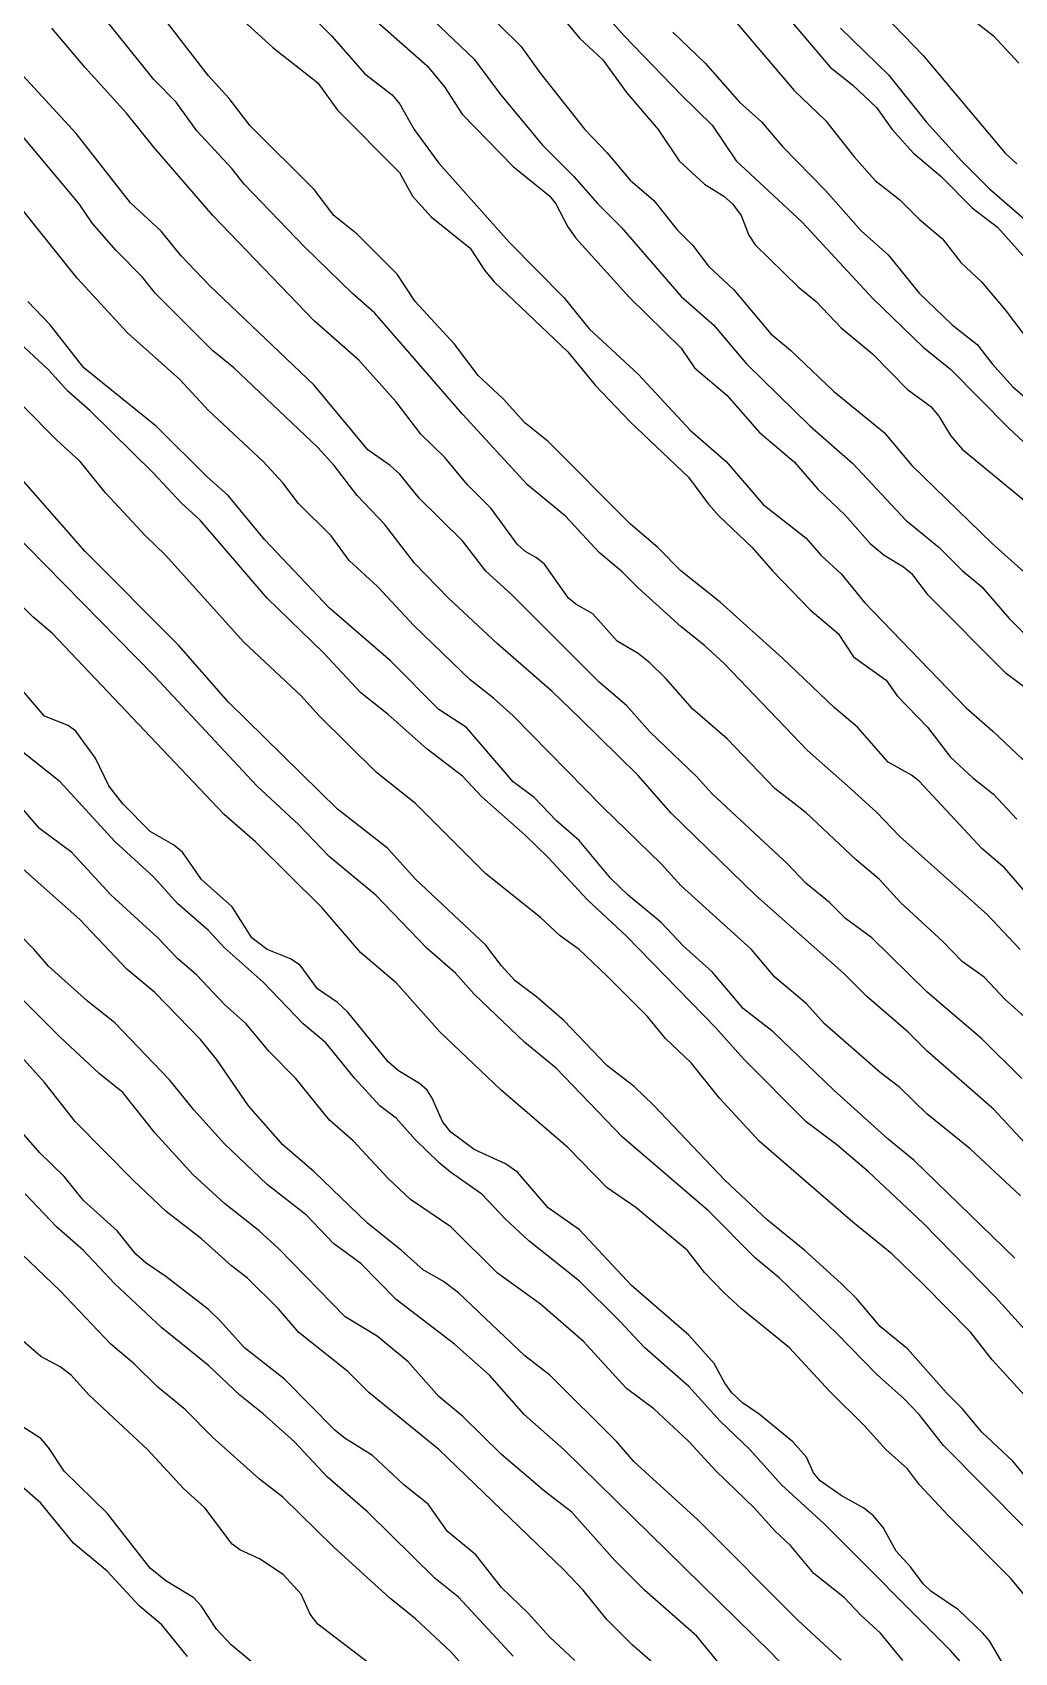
# Model space of a CAD drawing. Extents: x 474277 to 475042, y 254928 to 255625.
# Drawn here: x 474748.72 to 474768, y 255419.17 to 255450.98 of the extents above; entities that cross this region are included whole.
import ezdxf

# ---------------------------------------------------------------- set-up
doc = ezdxf.new("R2010")
doc.units = 0
doc.header["$MEASUREMENT"] = 0
doc.layers.add('BaseMapV2_DTM_export_MonNov09090547073261 — entities', color=1, linetype='CONTINUOUS')

msp = doc.modelspace()

# ---------------------------------------------------------------- linework, layer by layer
at = {"layer": 'BaseMapV2_DTM_export_MonNov09090547073261 — entities', "color": 15, "linetype": 'Continuous', "true_color": 0xb7484b}
for points in [[(474764.506, 255452.294, 97), (474766.208, 255450.53, 97), (474767.818, 255448.611, 97), (474768.048, 255448.403, 97)], [(474759.46, 255451.905, 98.25), (474760.336, 255450.914, 98.25), (474761.454, 255449.754, 98.25), (474762.067, 255449.161, 98.25), (474762.537, 255448.46, 98.25), (474763.831, 255447.257, 98.25), (474765.211, 255445.765, 98.25), (474766.208, 255444.803, 98.25), (474766.745, 255444.37, 98.25), (474767.895, 255443.204, 98.25), (474768.738, 255442.422, 98.25)], [(474761.914, 255451.915, 97.75), (474763.677, 255449.841, 97.75), (474764.291, 255449.256, 97.75), (474764.854, 255448.537, 97.75), (474765.267, 255448.077, 97.75), (474765.748, 255447.696, 97.75), (474766.131, 255447.314, 97.75), (474766.587, 255446.927, 97.75), (474766.947, 255446.467, 97.75), (474767.351, 255446.083, 97.75), (474767.818, 255445.538, 97.75), (474768.39, 255444.78, 97.75)], [(474754.936, 255451.681, 99.25), (474756.47, 255450.326, 99.25), (474756.809, 255449.917, 99.25), (474757.155, 255449.38, 99.25), (474758.157, 255448.35, 99.25), (474758.877, 255447.77, 99.25), (474758.994, 255447.617, 99.25), (474759.23, 255447.166, 99.25), (474759.384, 255446.943, 99.25), (474760.44, 255445.776, 99.25), (474761.454, 255444.78, 99.25), (474761.719, 255444.396, 99.25), (474762.352, 255443.86, 99.25), (474762.987, 255443.136, 99.25), (474763.677, 255442.552, 99.25), (474764.138, 255442.012, 99.25), (474764.674, 255441.503, 99.25), (474765.166, 255440.946, 99.25), (474765.441, 255440.716, 99.25), (474765.821, 255440.486, 99.25), (474765.978, 255440.355, 99.25), (474766.286, 255439.949, 99.25), (474767.819, 255438.416, 99.25), (474768.661, 255437.786, 99.25)], [(474758.617, 255451.889, 98.5), (474759.46, 255450.872, 98.5), (474759.92, 255450.443, 98.5), (474760.38, 255449.803, 98.5), (474761.007, 255449.074, 98.5), (474761.417, 255448.46, 98.5), (474761.914, 255448.005, 98.5), (474762.296, 255447.77, 98.5), (474762.466, 255447.617, 98.5), (474762.631, 255447.387, 98.5), (474762.787, 255447.003, 98.5), (474762.911, 255446.813, 98.5), (474763.754, 255445.984, 98.5), (474764.109, 255445.7, 98.5), (474764.598, 255445.182, 98.5), (474765.211, 255444.671, 98.5), (474765.901, 255443.972, 98.5), (474766.361, 255443.637, 98.5), (474766.514, 255443.446, 98.5), (474766.745, 255443.065, 98.5), (474766.975, 255442.797, 98.5), (474768.201, 255441.782, 98.5)], [(474768.11, 255432.972, 99.5), (474767.461, 255433.662, 99.5), (474765.748, 255435.196, 99.5), (474765.288, 255435.671, 99.5), (474764.724, 255436.192, 99.5), (474763.933, 255436.882, 99.5), (474762.297, 255438.592, 99.5), (474761.907, 255438.952, 99.5), (474761.454, 255439.312, 99.5), (474760.61, 255440.074, 99.5), (474760.304, 255440.387, 99.5), (474759.844, 255440.768, 99.5), (474759.185, 255441.483, 99.5), (474758.435, 255442.096, 99.5), (474757.16, 255443.489, 99.5), (474755.439, 255445.47, 99.5), (474755.004, 255445.853, 99.5), (474754.062, 255446.773, 99.5), (474752.873, 255448, 99.5), (474752.632, 255448.307, 99.5), (474751.946, 255449.049, 99.5), (474751.541, 255449.61, 99.5), (474751.103, 255450.06, 99.5), (474750.106, 255451.298, 99.5)], [(474768.27, 255434.045, 99.75), (474767.807, 255434.582, 99.75), (474767.358, 255434.959, 99.75), (474766.131, 255436.282, 99.75), (474765.978, 255436.401, 99.75), (474765.518, 255436.654, 99.75), (474764.916, 255437.342, 99.75), (474764.457, 255437.725, 99.75), (474763.447, 255438.696, 99.75), (474762.221, 255439.794, 99.75), (474761.448, 255440.409, 99.75), (474760.994, 255440.869, 99.75), (474760.461, 255441.329, 99.75), (474758.847, 255442.948, 99.75), (474758.387, 255443.319, 99.75), (474757.964, 255443.783, 99.75), (474757.471, 255444.243, 99.75), (474757.007, 255444.859, 99.75), (474756.229, 255445.7, 99.75), (474755.876, 255446.237, 99.75), (474755.09, 255447.022, 99.75), (474754.636, 255447.387, 99.75), (474754.246, 255447.899, 99.75), (474752.991, 255449.15, 99.75), (474752.577, 255449.687, 99.75), (474752.176, 255450.129, 99.75), (474751.256, 255451.313, 99.75)], [(474752.713, 255451.345, 99.75), (474753.439, 255450.684, 99.75), (474754.322, 255449.994, 99.75), (474754.707, 255449.457, 99.75), (474755.925, 255448.23, 99.75), (474756.182, 255447.77, 99.75), (474756.547, 255447.359, 99.75), (474757.313, 255446.745, 99.75), (474757.594, 255446.313, 99.75), (474757.783, 255446.083, 99.75), (474759.23, 255444.708, 99.75), (474759.767, 255444.054, 99.75), (474760.457, 255443.336, 99.75), (474761.602, 255442.249, 99.75), (474761.991, 255441.718, 99.75), (474762.2, 255441.483, 99.75), (474762.848, 255440.869, 99.75), (474763.25, 255440.409, 99.75), (474763.991, 255439.642, 99.75), (474764.54, 255439.182, 99.75), (474764.84, 255438.722, 99.75), (474765.48, 255438.262, 99.75), (474765.698, 255437.955, 99.75), (474766.29, 255437.342, 99.75), (474766.745, 255436.749, 99.75), (474767.181, 255436.345, 99.75), (474767.588, 255436.022, 99.75), (474768.048, 255435.535, 99.75)], [(474754.016, 255451.486, 99.5), (474754.592, 255450.914, 99.5), (474755.243, 255450.168, 99.5), (474755.78, 255449.757, 99.5), (474755.933, 255449.572, 99.5), (474756.214, 255449.074, 99.5), (474756.7, 255448.416, 99.5), (474758.08, 255446.865, 99.5), (474759.154, 255445.776, 99.5), (474759.652, 255445.163, 99.5), (474760.61, 255444.271, 99.5), (474761.641, 255443.169, 99.5), (474762.337, 255442.556, 99.5), (474763.064, 255441.712, 99.5), (474763.908, 255441.052, 99.5), (474764.201, 255440.716, 99.5), (474764.598, 255440.351, 99.5), (474765.058, 255439.787, 99.5), (474767.051, 255437.721, 99.5), (474767.578, 255437.265, 99.5), (474768.629, 255436.269, 99.5)], [(474757.481, 255451.527, 98.75), (474758.31, 255450.715, 98.75), (474758.694, 255450.175, 98.75), (474759.566, 255449.074, 98.75), (474759.997, 255448.623, 98.75), (474760.457, 255448.08, 98.75), (474760.917, 255447.683, 98.75), (474761.377, 255447.107, 98.75), (474761.684, 255446.8, 98.75), (474761.994, 255446.39, 98.75), (474762.488, 255445.93, 98.75), (474763.217, 255445.062, 98.75), (474763.601, 255444.746, 98.75), (474764.444, 255443.939, 98.75), (474765.441, 255443.127, 98.75), (474765.985, 255442.479, 98.75), (474767.56, 255440.946, 98.75), (474768.431, 255440.167, 98.75)], [(474766.898, 255451.454, 96.75), (474767.59, 255450.914, 96.75), (474768.086, 255450.377, 96.75)], [(474768.891, 255431.029, 99.25), (474767.818, 255431.995, 99.25), (474767.404, 255432.435, 99.25), (474766.973, 255432.742, 99.25), (474766.591, 255433.135, 99.25), (474765.77, 255433.892, 99.25), (474765.347, 255434.352, 99.25), (474764.892, 255434.735, 99.25), (474763.908, 255435.656, 99.25), (474763.294, 255436.138, 99.25), (474762.358, 255437.112, 99.25), (474761.684, 255437.695, 99.25), (474761.147, 255438.303, 99.25), (474760.84, 255438.604, 99.25), (474760.61, 255438.79, 99.25), (474760.201, 255439.029, 99.25), (474759.721, 255439.566, 99.25), (474759.384, 255439.759, 99.25), (474759.245, 255439.872, 99.25), (474758.77, 255440.54, 99.25), (474758.617, 255440.667, 99.25), (474758.387, 255440.795, 99.25), (474758.233, 255440.936, 99.25), (474757.722, 255441.636, 99.25), (474757.258, 255442.096, 99.25), (474756.817, 255442.633, 99.25), (474756.346, 255443.093, 99.25), (474755.857, 255443.727, 99.25), (474755.124, 255444.55, 99.25), (474754.246, 255445.321, 99.25), (474752.261, 255447.387, 99.25), (474751.103, 255448.727, 99.25), (474750.566, 255449.396, 99.25), (474749.747, 255450.3, 99.25), (474749.099, 255451.067, 99.25)], [(474756.584, 255451.22, 99), (474757.39, 255450.456, 99), (474757.905, 255449.764, 99), (474758.731, 255448.767, 99), (474759.35, 255448.153, 99), (474759.821, 255447.617, 99), (474760.274, 255447.157, 99), (474761.454, 255445.797, 99), (474762.09, 255445.24, 99), (474762.738, 255444.473, 99), (474763.984, 255443.26, 99), (474764.828, 255442.518, 99), (474765.87, 255441.406, 99), (474766.521, 255440.869, 99), (474766.975, 255440.415, 99), (474767.358, 255440.097, 99), (474767.895, 255439.476, 99), (474768.278, 255439.092, 99)], [(474761.295, 255450.99, 98), (474761.927, 255450.377, 98), (474762.604, 255449.61, 98), (474763.033, 255449.227, 98), (474763.447, 255448.741, 98), (474764.291, 255447.876, 98), (474764.995, 255447.08, 98), (474765.518, 255446.612, 98), (474766.131, 255445.861, 98), (474766.776, 255445.24, 98), (474767.265, 255444.856, 98), (474767.565, 255444.473, 98), (474767.971, 255444.026, 98), (474768.508, 255443.565, 98)], [(474763.601, 255451.215, 97.5), (474764.383, 255450.3, 97.5), (474764.828, 255449.944, 97.5), (474765.288, 255449.509, 97.5), (474765.6, 255449.074, 97.5), (474766.018, 255448.613, 97.5), (474766.561, 255448.153, 97.5), (474767.17, 255447.54, 97.5), (474767.667, 255447.157, 97.5), (474768.215, 255446.543, 97.5)], [(474764.583, 255451.067, 97.25), (474765.526, 255450.147, 97.25), (474766.266, 255449.227, 97.25), (474766.96, 255448.46, 97.25), (474767.511, 255447.914, 97.25), (474768.733, 255446.85, 97.25)], [(474768.143, 255430.441, 99), (474767.358, 255431.219, 99), (474766.284, 255432.136, 99), (474765.197, 255433.202, 99), (474764.681, 255433.585, 99), (474764.368, 255433.896, 99), (474763.902, 255434.275, 99), (474763.545, 255434.658, 99), (474762.056, 255436.039, 99), (474761.761, 255436.365, 99), (474760.84, 255437.247, 99), (474760.38, 255437.768, 99), (474759.844, 255438.222, 99), (474758.118, 255439.949, 99), (474757.62, 255440.403, 99), (474757.16, 255440.999, 99), (474756.317, 255441.83, 99), (474755.933, 255442.308, 99), (474755.742, 255442.479, 99), (474755.302, 255442.786, 99), (474754.246, 255444.054, 99), (474752.198, 255446.006, 99), (474751.639, 255446.593, 99), (474751.245, 255447.08, 99), (474750.643, 255447.636, 99), (474749.575, 255448.997, 99), (474748.307, 255450.377, 99)], [(474768.201, 255429.18, 98.75), (474767.588, 255429.842, 98.75), (474766.283, 255430.978, 98.75), (474765.908, 255431.361, 98.75), (474765.103, 255432.051, 98.75), (474764.646, 255432.511, 98.75), (474762.915, 255434.045, 98.75), (474761.259, 255435.655, 98.75), (474760.61, 255436.389, 98.75), (474759.46, 255437.524, 98.75), (474758.924, 255438.043, 98.75), (474757.85, 255438.977, 98.75), (474756.884, 255439.872, 98.75), (474756.216, 255440.562, 98.75), (474755.63, 255441.329, 98.75), (474755.09, 255441.891, 98.75), (474754.64, 255442.479, 98.75), (474754.323, 255442.832, 98.75), (474752.674, 255444.396, 98.75), (474752.253, 255444.739, 98.75), (474751.136, 255445.853, 98.75), (474750.873, 255446.184, 98.75), (474750.362, 255446.697, 98.75), (474749.896, 255447.233, 98.75), (474749.634, 255447.617, 98.75), (474748.097, 255449.457, 98.75)], [(474768.118, 255428.141, 98.5), (474767.128, 255429.058, 98.5), (474766.281, 255429.751, 98.5), (474765.748, 255430.266, 98.5), (474765.364, 255430.562, 98.5), (474764.271, 255431.515, 98.5), (474763.908, 255431.914, 98.5), (474763.294, 255432.434, 98.5), (474762.835, 255432.972, 98.5), (474761.454, 255434.228, 98.5), (474761.07, 255434.65, 98.5), (474759.92, 255435.77, 98.5), (474758.157, 255437.563, 98.5), (474757.773, 255437.909, 98.5), (474757.313, 255438.268, 98.5), (474756.205, 255439.336, 98.5), (474755.495, 255440.102, 98.5), (474754.936, 255440.612, 98.5), (474754.584, 255441.099, 98.5), (474753.94, 255441.734, 98.5), (474753.633, 255442.136, 98.5), (474753.249, 255442.556, 98.5), (474752.176, 255443.56, 98.5), (474751.609, 255444.166, 98.5), (474750.584, 255445.086, 98.5), (474749.593, 255446.16, 98.5), (474748.496, 255447.534, 98.5)], [(474768.007, 255426.914, 98.25), (474766.033, 255428.831, 98.25), (474765.518, 255429.254, 98.25), (474764.456, 255430.211, 98.25), (474763.265, 255431.361, 98.25), (474762.681, 255431.808, 98.25), (474762.067, 255432.536, 98.25), (474761.494, 255433.048, 98.25), (474761.063, 255433.508, 98.25), (474760.413, 255434.045, 98.25), (474760.074, 255434.368, 98.25), (474759.451, 255435.118, 98.25), (474759.009, 255435.502, 98.25), (474758.57, 255435.962, 98.25), (474758.157, 255436.269, 98.25), (474757.237, 255437.332, 98.25), (474756.7, 255437.686, 98.25), (474755.748, 255438.646, 98.25), (474754.553, 255439.679, 98.25), (474753.276, 255441.023, 98.25), (474752.559, 255441.888, 98.25), (474752.155, 255442.249, 98.25), (474751.151, 255443.246, 98.25), (474749.729, 255444.396, 98.25), (474749.064, 255445.24, 98.25), (474748.625, 255445.7, 98.25)], [(474768.891, 255424.755, 98), (474767.625, 255426.147, 98), (474766.208, 255427.604, 98), (474765.134, 255428.608, 98), (474764.513, 255429.138, 98), (474763.908, 255429.591, 98), (474762.681, 255430.828, 98), (474762.133, 255431.438, 98), (474760.38, 255433.235, 98), (474759.614, 255433.953, 98), (474758.847, 255434.784, 98), (474758.387, 255435.229, 98), (474757.543, 255435.97, 98), (474757.16, 255436.379, 98), (474756.47, 255436.911, 98), (474755.703, 255437.588, 98), (474755.166, 255438.014, 98), (474754.43, 255438.799, 98), (474753.328, 255439.872, 98), (474752.011, 255441.406, 98), (474751.639, 255441.745, 98), (474751.093, 255442.326, 98), (474749.85, 255443.553, 98), (474749.41, 255443.936, 98), (474749.032, 255444.354, 98), (474748.082, 255445.24, 98)], [(474768.188, 255424.23, 97.75), (474767.562, 255424.921, 97.75), (474767.141, 255425.457, 97.75), (474766.208, 255426.404, 97.75), (474765.594, 255427.002, 97.75), (474764.828, 255427.621, 97.75), (474762.984, 255429.214, 97.75), (474762.206, 255430.058, 97.75), (474761.65, 255430.748, 97.75), (474761.147, 255431.227, 97.75), (474760.785, 255431.668, 97.75), (474759.997, 255432.456, 97.75), (474759.452, 255432.972, 97.75), (474759.077, 255433.245, 97.75), (474758.694, 255433.603, 97.75), (474757.62, 255434.46, 97.75), (474756.24, 255435.843, 97.75), (474755.473, 255436.452, 97.75), (474754.342, 255437.572, 97.75), (474753.994, 255437.955, 97.75), (474752.866, 255439.008, 97.75), (474751.332, 255440.716, 97.75), (474750.934, 255441.099, 97.75), (474750.153, 255441.943, 97.75), (474749.651, 255442.556, 97.75), (474749.186, 255442.982, 97.75), (474748.551, 255443.63, 97.75)], [(474768.278, 255422.555, 97.5), (474767.971, 255422.927, 97.5), (474767.358, 255423.495, 97.5), (474766.975, 255423.962, 97.5), (474766.668, 255424.269, 97.5), (474765.901, 255425.136, 97.5), (474765.364, 255425.571, 97.5), (474764.904, 255426.116, 97.5), (474764.598, 255426.42, 97.5), (474763.885, 255427.067, 97.5), (474763.141, 255427.668, 97.5), (474762.315, 255428.448, 97.5), (474760.917, 255429.913, 97.5), (474760.532, 255430.288, 97.5), (474759.997, 255430.697, 97.5), (474759.154, 255431.58, 97.5), (474758.617, 255432.043, 97.5), (474758.194, 255432.358, 97.5), (474757.927, 255432.653, 97.5), (474757.62, 255433.058, 97.5), (474756.24, 255434.356, 97.5), (474755.691, 255434.965, 97.5), (474754.706, 255435.73, 97.5), (474752.559, 255437.84, 97.5), (474751.584, 255438.952, 97.5), (474749.751, 255440.793, 97.5), (474747.797, 255443.016, 97.5)], [(474768.202, 255421.623, 97.25), (474766.609, 255423.234, 97.25), (474766.131, 255423.842, 97.25), (474765.837, 255424.154, 97.25), (474765.288, 255424.634, 97.25), (474764.521, 255425.429, 97.25), (474763.378, 255426.531, 97.25), (474762.914, 255426.914, 97.25), (474761.991, 255427.846, 97.25), (474760.304, 255429.288, 97.25), (474759, 255430.648, 97.25), (474758.387, 255431.149, 97.25), (474757.39, 255432.098, 97.25), (474757.023, 255432.511, 97.25), (474756.47, 255432.996, 97.25), (474755.459, 255434.045, 97.25), (474754.553, 255434.796, 97.25), (474753.946, 255435.425, 97.25), (474753.121, 255436.192, 97.25), (474751.114, 255438.339, 97.25), (474748.266, 255441.24, 97.25)], [(474768.629, 255419.783, 97), (474767.928, 255420.627, 97), (474766.704, 255421.853, 97), (474766.136, 255422.467, 97), (474765.901, 255422.781, 97), (474765.474, 255423.157, 97), (474765.058, 255423.624, 97), (474764.368, 255424.301, 97), (474763.58, 255425.151, 97), (474762.641, 255425.917, 97), (474762.297, 255426.237, 97), (474761.914, 255426.633, 97), (474761.578, 255427.067, 97), (474760.568, 255427.911, 97), (474760.005, 255428.294, 97), (474759.23, 255429.089, 97), (474757.923, 255430.211, 97), (474756.717, 255431.361, 97), (474755.857, 255432.319, 97), (474755.166, 255432.907, 97), (474754.4, 255433.801, 97), (474753.096, 255435.086, 97), (474752.483, 255435.627, 97), (474749.109, 255439.177, 97), (474748.726, 255439.506, 97), (474748.364, 255439.872, 97)], [(474767.777, 255418.94, 96.75), (474767.507, 255419.4, 96.75), (474767.382, 255419.553, 96.75), (474766.898, 255420.012, 96.75), (474766.361, 255420.378, 96.75), (474766.208, 255420.523, 96.75), (474765.959, 255420.857, 96.75), (474765.679, 255421.163, 96.75), (474765.424, 255421.623, 96.75), (474765.233, 255421.853, 96.75), (474765.044, 255422.007, 96.75), (474764.598, 255422.257, 96.75), (474764.186, 255422.544, 96.75), (474764.054, 255422.697, 96.75), (474763.914, 255423.004, 96.75), (474763.65, 255423.31, 96.75), (474762.987, 255423.852, 96.75), (474762.66, 255424.077, 96.75), (474762.451, 255424.272, 96.75), (474762.313, 255424.46, 96.75), (474762.103, 255424.844, 96.75), (474761.607, 255425.402, 96.75), (474760.48, 255426.377, 96.75), (474759.46, 255427.472, 96.75), (474758.847, 255427.901, 96.75), (474758.244, 255428.601, 96.75), (474758.003, 255428.765, 96.75), (474757.39, 255429.049, 96.75), (474756.93, 255429.39, 96.75), (474756.769, 255429.598, 96.75), (474756.565, 255430.058, 96.75), (474756.465, 255430.211, 96.75), (474756.317, 255430.346, 96.75), (474755.908, 255430.595, 96.75), (474755.703, 255430.769, 96.75), (474754.911, 255431.745, 96.75), (474754.706, 255431.937, 96.75), (474754.312, 255432.205, 96.75), (474753.975, 255432.665, 96.75), (474753.786, 255432.791, 96.75), (474753.324, 255432.972, 96.75), (474753.022, 255433.202, 96.75), (474752.636, 255433.814, 96.75), (474752.038, 255434.352, 96.75), (474751.664, 255434.888, 96.75), (474751.486, 255435.03, 96.75), (474751.026, 255435.289, 96.75), (474750.489, 255435.835, 96.75), (474750.216, 255436.192, 96.75), (474749.956, 255436.729, 96.75), (474749.569, 255437.262, 96.75), (474749.416, 255437.375, 96.75), (474748.956, 255437.554, 96.75), (474748.482, 255438.109, 96.75)], [(474767.128, 255418.771, 96.5), (474766.745, 255419.214, 96.5), (474764.261, 255421.7, 96.5), (474763.428, 255422.467, 96.5), (474762.804, 255423.157, 96.5), (474762.221, 255423.715, 96.5), (474761.607, 255424.392, 96.5), (474760.739, 255425.151, 96.5), (474760.243, 255425.687, 96.5), (474759.46, 255426.464, 96.5), (474758.463, 255427.257, 96.5), (474758.006, 255427.681, 96.5), (474757.543, 255428.172, 96.5), (474756.927, 255428.601, 96.5), (474756.7, 255428.793, 96.5), (474756.24, 255429.235, 96.5), (474755.857, 255429.662, 96.5), (474755.541, 255429.904, 96.5), (474755.049, 255430.441, 96.5), (474754.476, 255431.143, 96.5), (474754.031, 255431.515, 96.5), (474753.25, 255432.332, 96.5), (474752.483, 255433.012, 96.5), (474752.176, 255433.351, 96.5), (474751.563, 255433.88, 96.5), (474751.103, 255434.396, 96.5), (474750.336, 255435.096, 96.5), (474749.262, 255436.265, 96.5), (474748.496, 255436.876, 96.5)], [(474765.806, 255419.016, 96.25), (474765.37, 255419.553, 96.25), (474764.981, 255419.903, 96.25), (474764.664, 255420.243, 96.25), (474764.061, 255420.726, 96.25), (474763.601, 255421.273, 96.25), (474763.294, 255421.562, 96.25), (474762.898, 255422.007, 96.25), (474762.144, 255422.731, 96.25), (474761.607, 255423.312, 96.25), (474760.917, 255423.955, 96.25), (474760.38, 255424.353, 96.25), (474759.537, 255425.278, 96.25), (474758.694, 255426.009, 96.25), (474757.85, 255426.617, 96.25), (474756.933, 255427.528, 96.25), (474756.14, 255428.064, 96.25), (474755.703, 255428.477, 96.25), (474755.013, 255429.216, 96.25), (474754.553, 255429.621, 96.25), (474753.888, 255430.441, 96.25), (474753.356, 255430.978, 96.25), (474752.912, 255431.515, 96.25), (474752.489, 255431.898, 96.25), (474751.946, 255432.468, 96.25), (474751.563, 255432.796, 96.25), (474751.179, 255433.203, 96.25), (474750.259, 255434.047, 96.25), (474749.492, 255434.882, 96.25), (474748.858, 255435.348, 96.25), (474748.267, 255436.039, 96.25)], [(474764.598, 255419.021, 96), (474763.754, 255419.799, 96), (474761.784, 255421.777, 96), (474760.534, 255422.915, 96), (474760.193, 255423.31, 96), (474758.877, 255424.614, 96), (474758.387, 255424.996, 96), (474757.083, 255426.231, 96), (474756.787, 255426.454, 96), (474756.387, 255426.684, 96), (474755.964, 255427.067, 96), (474755.296, 255427.604, 96), (474754.246, 255428.61, 96), (474753.633, 255429.138, 96), (474752.96, 255429.904, 96), (474752.331, 255430.825, 96), (474752.015, 255431.208, 96), (474751.121, 255432.128, 96), (474750.57, 255432.588, 96), (474749.646, 255433.562, 96), (474748.416, 255434.658, 96)], [(474764.091, 255418.25, 95.75), (474763.217, 255419.172, 95.75), (474759.154, 255423.16, 95.75), (474758.372, 255423.847, 95.75), (474757.691, 255424.614, 95.75), (474757.006, 255425.227, 95.75), (474755.857, 255426.102, 95.75), (474755.166, 255426.809, 95.75), (474754.63, 255427.205, 95.75), (474754.1, 255427.758, 95.75), (474753.326, 255428.364, 95.75), (474752.483, 255429.168, 95.75), (474751.887, 255429.828, 95.75), (474751.409, 255430.416, 95.75), (474750.336, 255431.537, 95.75), (474749.799, 255431.962, 95.75), (474749.032, 255432.647, 95.75), (474748.75, 255432.972, 95.75), (474747.771, 255433.968, 95.75)], [(474762.681, 255418.376, 95.5), (474761.761, 255419.495, 95.5), (474760.735, 255420.397, 95.5), (474760.15, 255420.98, 95.5), (474759.308, 255421.93, 95.5), (474758.77, 255422.342, 95.5), (474757.927, 255423.06, 95.5), (474757.16, 255423.815, 95.5), (474756.7, 255424.198, 95.5), (474756.087, 255424.883, 95.5), (474755.488, 255425.381, 95.5), (474754.856, 255425.764, 95.5), (474753.556, 255427.095, 95.5), (474753.172, 255427.451, 95.5), (474752.486, 255427.988, 95.5), (474751.869, 255428.556, 95.5), (474751.127, 255429.368, 95.5), (474750.489, 255430.169, 95.5), (474750.029, 255430.542, 95.5), (474749.262, 255431.256, 95.5), (474747.534, 255432.972, 95.5)], [(474761.544, 255418.403, 95.25), (474760.494, 255419.323, 95.25), (474759.997, 255419.822, 95.25), (474759.532, 255420.397, 95.25), (474759.154, 255420.792, 95.25), (474756.699, 255423.157, 95.25), (474755.32, 255424.28, 95.25), (474754.911, 255424.69, 95.25), (474753.947, 255425.457, 95.25), (474753.546, 255425.917, 95.25), (474752.943, 255426.522, 95.25), (474752.626, 255426.761, 95.25), (474752.038, 255427.297, 95.25), (474751.34, 255427.834, 95.25), (474750.696, 255428.448, 95.25), (474749.558, 255429.598, 95.25), (474748.956, 255430.362, 95.25), (474747.571, 255431.898, 95.25)], [(474759.367, 255419.016, 95), (474758.87, 255419.477, 95), (474758.456, 255419.937, 95), (474757.927, 255420.451, 95), (474757.424, 255421.087, 95), (474756.87, 255421.547, 95), (474756.49, 255422.084, 95), (474756.01, 255422.467, 95), (474755.396, 255423.042, 95), (474754.86, 255423.375, 95), (474754.654, 255423.54, 95), (474753.665, 255424.537, 95), (474752.882, 255425.151, 95), (474752.406, 255425.687, 95), (474752.176, 255425.904, 95), (474751.333, 255426.557, 95), (474750.949, 255426.815, 95), (474750.75, 255426.991, 95), (474750.379, 255427.451, 95), (474749.722, 255428.05, 95), (474749.339, 255428.52, 95), (474748.865, 255428.984, 95), (474748.419, 255429.496, 95)], [(474758.157, 255419.099, 94.75), (474757.083, 255420.261, 94.75), (474756.623, 255420.626, 94.75), (474755.305, 255421.93, 94.75), (474754.503, 255422.62, 94.75), (474753.863, 255423.309, 94.75), (474753.25, 255423.857, 94.75), (474752.789, 255424.224, 94.75), (474752.176, 255424.805, 94.75), (474751.256, 255425.546, 94.75), (474750.336, 255426.409, 94.75), (474749.722, 255427.065, 94.75), (474749.19, 255427.528, 94.75), (474748.572, 255428.175, 94.75)], [(474757.564, 255418.48, 94.5), (474756.93, 255419.186, 94.5), (474756.24, 255419.833, 94.5), (474755.729, 255420.243, 94.5), (474754.635, 255421.24, 94.5), (474753.633, 255422.222, 94.5), (474753.173, 255422.575, 94.5), (474752.253, 255423.397, 94.5), (474751.716, 255423.94, 94.5), (474751.177, 255424.384, 94.5), (474750.719, 255424.833, 94.5), (474750.259, 255425.224, 94.5), (474749.262, 255426.275, 94.5), (474748.352, 255427.144, 94.5)], [(474755.348, 255418.94, 94.25), (474754.323, 255419.728, 94.25), (474754.17, 255419.925, 94.25), (474753.994, 255420.32, 94.25), (474753.641, 255420.703, 94.25), (474753.173, 255421.01, 94.25), (474752.789, 255421.185, 94.25), (474752.636, 255421.299, 94.25), (474752.099, 255422.015, 94.25), (474751.686, 255422.39, 94.25), (474750.976, 255423.157, 94.25), (474749.826, 255424.23, 94.25), (474749.477, 255424.614, 94.25), (474749.262, 255424.779, 94.25), (474748.879, 255424.982, 94.25), (474748.339, 255425.457, 94.25)], [(474753.556, 255418.545, 94), (474752.62, 255419.323, 94), (474752.328, 255419.63, 94), (474752.03, 255420.09, 94), (474751.883, 255420.243, 94), (474751.333, 255420.58, 94), (474751.026, 255420.83, 94), (474750.182, 255421.905, 94), (474749.339, 255422.729, 94), (474749.032, 255423.199, 94), (474748.879, 255423.374, 94), (474748.496, 255423.622, 94)], [(474751.759, 255419.093, 93.75), (474751.256, 255419.717, 93.75), (474750.811, 255420.09, 93.75), (474750.182, 255420.766, 93.75), (474749.521, 255421.317, 93.75), (474748.879, 255422.105, 93.75), (474748.026, 255422.85, 93.75)]]:
    msp.add_polyline3d(points, dxfattribs=at)

doc.saveas('drawing.dxf')
